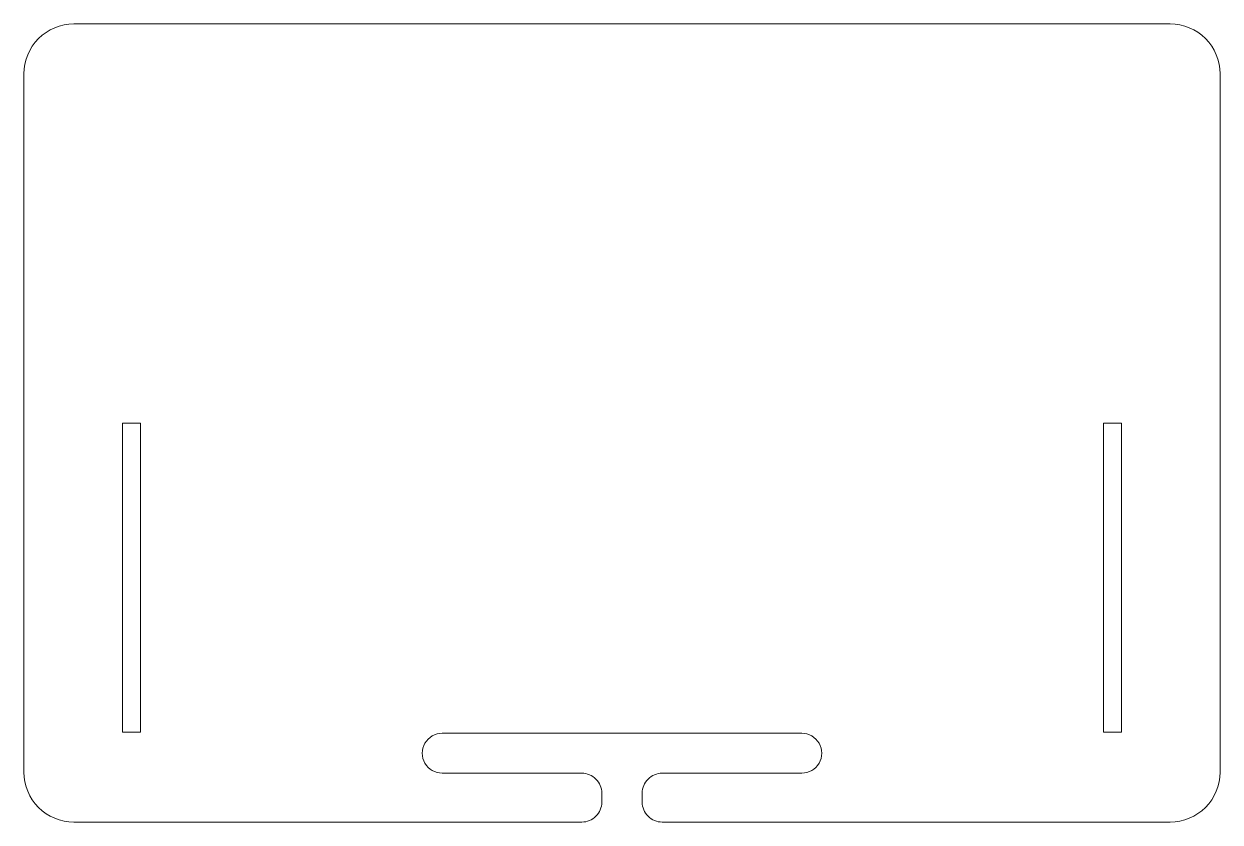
# Model space of a CAD drawing. Header units: centimetres. Extents: x -30 to 30, y -20 to 20.
import ezdxf

# ---------------------------------------------------------------- set-up
doc = ezdxf.new("R2010")
doc.units = ezdxf.units.CM
doc.header["$MEASUREMENT"] = 0
doc.layers.add('Ebene 1', color=7, linetype='Continuous')

msp = doc.modelspace()

# ---------------------------------------------------------------- linework, layer by layer
at = {"layer": 'Ebene 1', "lineweight": 9}
for points, knots in [([(9.01425, -15.55), (9.01425, -15.55), (-9.01425, -15.55), (-9.01425, -15.55), (-9.01425, -15.55), (-9.37151, -15.55), (-9.70164, -15.7406), (-9.88027, -16.05), (-9.88027, -16.05), (-10.0589, -16.3594), (-10.0589, -16.7406), (-9.88027, -17.05), (-9.88027, -17.05), (-9.70164, -17.3594), (-9.37151, -17.55), (-9.01425, -17.55), (-9.01425, -17.55), (-9.01425, -17.55), (-2.01438, -17.55), (-2.01438, -17.55), (-2.01438, -17.55), (-1.74933, -17.54983), (-1.49508, -17.65496), (-1.30754, -17.84226), (-1.30754, -17.84226), (-1.12, -18.02956), (-1.01455, -18.28495), (-1.01438, -18.55), (-1.01438, -18.55), (-1.01438, -18.55), (-1.01438, -19), (-1.01438, -19), (-1.01438, -19), (-1.01422, -19.26505), (-1.11935, -19.51931), (-1.30664, -19.70684), (-1.30664, -19.70684), (-1.49394, -19.89438), (-1.74933, -19.99983), (-2.01438, -20), (-2.01438, -20), (-2.01438, -20), (-27.48562, -20), (-27.48562, -20), (-27.48562, -20), (-28.14824, -20.00042), (-28.78389, -19.7376), (-29.25273, -19.26935), (-29.25273, -19.26935), (-29.72157, -18.8011), (-29.9852, -18.16262), (-29.98562, -17.5), (-29.98562, -17.5), (-29.98562, -17.5), (-29.98562, 17.5), (-29.98562, 17.5), (-29.98562, 17.5), (-29.98604, 18.16262), (-29.72321, 18.79827), (-29.25496, 19.26711), (-29.25496, 19.26711), (-28.78672, 19.73595), (-28.14824, 19.99958), (-27.48562, 20), (-27.48562, 20), (-27.48562, 20), (27.48562, 20), (27.48562, 20), (27.48562, 20), (28.14824, 20.00042), (28.78389, 19.7376), (29.25273, 19.26935), (29.25273, 19.26935), (29.72157, 18.8011), (29.9852, 18.16262), (29.98562, 17.5), (29.98562, 17.5), (29.98562, 17.5), (29.98562, -17.5), (29.98562, -17.5), (29.98562, -17.5), (29.98604, -18.16262), (29.72321, -18.79827), (29.25496, -19.26711), (29.25496, -19.26711), (28.78672, -19.73595), (28.14824, -19.99958), (27.48562, -20), (27.48562, -20), (27.48562, -20), (2.01438, -20), (2.01438, -20), (2.01438, -20), (1.74933, -20.00017), (1.49508, -19.89504), (1.30754, -19.70774), (1.30754, -19.70774), (1.12, -19.52044), (1.01455, -19.26505), (1.01438, -19), (1.01438, -19), (1.01438, -19), (1.01438, -18.55), (1.01438, -18.55), (1.01438, -18.55), (1.01422, -18.28495), (1.11935, -18.03069), (1.30664, -17.84316), (1.30664, -17.84316), (1.49394, -17.65562), (1.74933, -17.55017), (2.01438, -17.55), (2.01438, -17.55), (2.01438, -17.55), (9.01425, -17.55), (9.01425, -17.55), (9.01425, -17.55), (9.37151, -17.55), (9.70164, -17.3594), (9.88027, -17.05), (9.88027, -17.05), (10.0589, -16.7406), (10.0589, -16.3594), (9.88027, -16.05), (9.88027, -16.05), (9.70164, -15.7406), (9.37151, -15.55), (9.01425, -15.55)], [0, 0, 0, 0, 0.03030303, 0.03030303, 0.03030303, 0.03030303, 0.06060606, 0.06060606, 0.06060606, 0.06060606, 0.09090909, 0.09090909, 0.09090909, 0.09090909, 0.12121212, 0.12121212, 0.12121212, 0.12121212, 0.15151515, 0.15151515, 0.15151515, 0.15151515, 0.18181818, 0.18181818, 0.18181818, 0.18181818, 0.21212121, 0.21212121, 0.21212121, 0.21212121, 0.24242424, 0.24242424, 0.24242424, 0.24242424, 0.27272727, 0.27272727, 0.27272727, 0.27272727, 0.3030303, 0.3030303, 0.3030303, 0.3030303, 0.33333333, 0.33333333, 0.33333333, 0.33333333, 0.36363636, 0.36363636, 0.36363636, 0.36363636, 0.39393939, 0.39393939, 0.39393939, 0.39393939, 0.42424242, 0.42424242, 0.42424242, 0.42424242, 0.45454545, 0.45454545, 0.45454545, 0.45454545, 0.48484848, 0.48484848, 0.48484848, 0.48484848, 0.51515152, 0.51515152, 0.51515152, 0.51515152, 0.54545455, 0.54545455, 0.54545455, 0.54545455, 0.57575758, 0.57575758, 0.57575758, 0.57575758, 0.60606061, 0.60606061, 0.60606061, 0.60606061, 0.63636364, 0.63636364, 0.63636364, 0.63636364, 0.66666667, 0.66666667, 0.66666667, 0.66666667, 0.6969697, 0.6969697, 0.6969697, 0.6969697, 0.72727273, 0.72727273, 0.72727273, 0.72727273, 0.75757576, 0.75757576, 0.75757576, 0.75757576, 0.78787879, 0.78787879, 0.78787879, 0.78787879, 0.81818182, 0.81818182, 0.81818182, 0.81818182, 0.84848485, 0.84848485, 0.84848485, 0.84848485, 0.87878788, 0.87878788, 0.87878788, 0.87878788, 0.90909091, 0.90909091, 0.90909091, 0.90909091, 0.93939394, 0.93939394, 0.93939394, 0.93939394, 1, 1, 1, 1]), ([(-24.14315, 0), (-24.14315, 0), (-25.04315, 0), (-25.04315, 0), (-25.04315, 0), (-25.04315, 0), (-25.04315, -15.5), (-25.04315, -15.5), (-25.04315, -15.5), (-25.04315, -15.5), (-24.14315, -15.5), (-24.14315, -15.5), (-24.14315, -15.5), (-24.14315, -15.5), (-24.14315, 0), (-24.14315, 0)], [0, 0, 0, 0, 0.2, 0.2, 0.2, 0.2, 0.4, 0.4, 0.4, 0.4, 0.6, 0.6, 0.6, 0.6, 1, 1, 1, 1]), ([(25.04315, 0), (25.04315, 0), (24.14315, 0), (24.14315, 0), (24.14315, 0), (24.14315, 0), (24.14315, -15.5), (24.14315, -15.5), (24.14315, -15.5), (24.14315, -15.5), (25.04315, -15.5), (25.04315, -15.5), (25.04315, -15.5), (25.04315, -15.5), (25.04315, 0), (25.04315, 0)], [0, 0, 0, 0, 0.2, 0.2, 0.2, 0.2, 0.4, 0.4, 0.4, 0.4, 0.6, 0.6, 0.6, 0.6, 1, 1, 1, 1])]:
    msp.add_open_spline(points, degree=3, knots=knots, dxfattribs=at)

doc.saveas('drawing.dxf')
